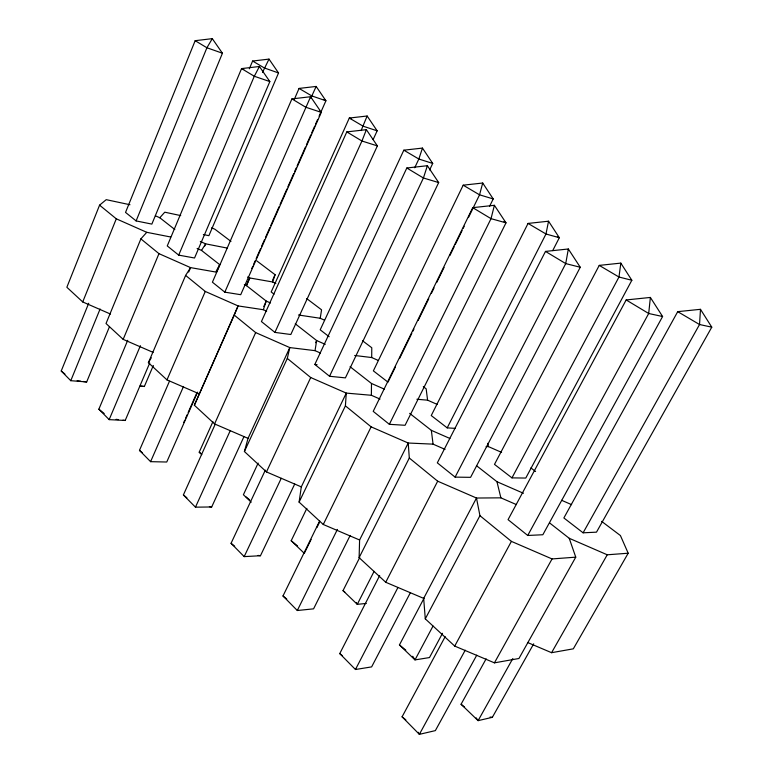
<?xml version="1.0" encoding="UTF-8"?>
<svg xmlns="http://www.w3.org/2000/svg" width="773" height="773" viewBox="0 0 773 773"><rect width="100%" height="100%" fill="white"/><g stroke="black" fill="none" stroke-linecap="round" stroke-linejoin="round"><path stroke-width="1.16" d="M380.007 399.071L371.378 395.283L371.484 383.476L350.053 366.702M378.19 360.411L371.697 357.541L371.774 347.744L362.527 340.758M549.622 522.944L569.218 538.288L575.759 557.159L518.944 658.49L494.43 662.848L454.717 646.083L425.285 618.854L423.672 598.379L385.727 582.262L359.116 557.652L359.6 539.998L408.231 443.026L433.064 444.146L445.055 449.384M700.483 309.316L699.536 324.515L583.103 532.81L563.875 517.958L677.718 311.654L700.483 309.316L711.778 327.172L596.485 532.162L583.103 532.81M359.6 539.998L323.269 524.49L299.103 502.121L345.405 405.854L346.275 393.099L310.717 377.533L287.305 358.421L289.798 347.589L255.66 332.583L234.258 315.113L238.084 305.915L263.332 309.712L266.637 311.171M650.373 297.441L648.692 313.5L527.737 535.467L508.064 519.659L626.169 299.953L650.373 297.441L662.596 316.515L542.849 534.742L527.737 535.467M620.816 263.11L618.97 277.024L511.968 477.878L494.488 464.38L599.239 265.39L620.816 263.11L631.841 280.27L525.766 478.062L511.968 477.878M299.103 502.121L301.306 486.884L346.275 393.099L371.378 395.283M320.38 353.01L315.026 350.652L316.65 340.545L295.257 323.8M324.544 320.186L320.215 318.263L321.568 309.818L306.572 298.494M568.339 248.983L565.73 263.593L455.113 477.125L437.325 462.843L545.487 251.418L568.339 248.983L580.252 267.255L470.593 477.337L455.113 477.125M548.55 221.204L545.98 233.997L447.2 427.875L431.247 415.555L528.056 223.426L548.55 221.204L559.323 237.717L552.714 250.597M494.391 205.299L491.029 218.662L389.36 424.319L373.214 411.352L472.738 207.657L494.391 205.299L505.996 222.837L405.081 425.285L389.36 424.319M395.399 366.991L387.988 382.152L373.369 370.866L463.182 185.182L482.71 183.027L479.55 194.825L468.438 217.571M301.306 486.884L266.463 471.926L244.403 451.529L248.036 438.349L289.798 347.589L315.026 350.652M427.382 165.712L423.42 177.993L329.549 376.277L314.824 364.45L406.82 168.002L427.382 165.712L438.678 182.563L345.405 377.871L329.549 376.277M329.163 336.738L320.196 329.81L403.825 150.184L422.464 148.087L418.831 159.025L414.724 167.76M263.332 309.712L266.231 301.074L246.519 285.643L244.326 284.677M247.582 277.014L249.718 277.961L272.647 281.971L275.082 274.705L256.82 260.907M366.383 129.671L361.938 141.005L274.917 332.4L261.429 321.558L346.797 131.903L366.383 129.671L377.369 145.894L290.822 334.506L274.917 332.4M274.048 294.175L271.188 291.962L349.309 118.047L367.136 116.008L361.117 130.56M129.97 204.739L106.23 199.666L99.572 205.164L66.855 287.266L82.721 301.943L110.51 314.06M82.721 301.943L116.288 218.817L99.572 205.164M109.495 326.67L86.673 381.949L70.778 380.693L61.222 371.001L88.702 303.248M195.163 40.689L125.535 212.411L136.116 220.914L151.856 224.102L222.44 53.221L212.295 38.65L195.163 40.689L206.913 47.762L222.44 53.221M70.778 380.693L100.094 308.997M136.116 220.914L206.913 47.762L212.295 38.65M170.688 237.002L146.754 232.315L140.879 238.886L106.027 323.51L123.168 339.366L153.122 352.382M246.519 285.643L249.718 277.961L246.326 285.643M123.168 339.366L158.967 253.65L140.879 238.886M149.73 362.991L125.197 420.473L109.157 419.633L98.867 409.188L127.719 340.323M249.331 68.816L252.607 61.038L269.014 59.106L278.541 72.962L208.894 235.668L203.357 234.548M248.036 438.349L214.565 423.923L194.361 405.226L238.084 305.915L205.27 291.45L185.626 275.41L190.564 267.622L215.754 272.028L219.725 264.666L201.502 250.404L197.105 248.452M109.157 419.633L140.415 345.676M178.698 255.119L254.298 76.256L259.428 66.497L269.845 81.58L194.535 258.008L178.698 255.119L167.258 245.93L241.553 68.594L259.428 66.497M262.511 72.411L269.014 59.106M199.173 393.824L166.978 379.891L148.397 362.701L185.626 275.41M188.68 272.048L190.564 267.622L158.967 253.65M139.865 386.133L144.348 386.481L153.334 365.503M204.71 246.075L205.666 243.853L227.417 248.114M166.978 379.891L205.27 291.45M216.382 272.386L219.725 264.666M197.637 392.124L166.746 462.022L150.59 461.665L139.469 450.379L169.461 381.224M291.923 98.896L212.411 282.193L224.808 292.155L240.712 294.697L321.307 112.365L310.611 96.731L291.923 98.896L305.779 107.234L321.307 112.365L319.326 111.177M294.281 99.437L299.064 88.422L316.157 86.441L325.916 100.761L319.085 116.211M150.59 461.665L183.52 386.452M224.808 292.155L310.611 96.731M310.833 98.132L316.157 86.441M183.771 422.406L184.747 420.203M185.723 418L187.182 414.695M188.158 412.492L196.429 393.757M251.795 268.482L252.771 266.279M253.747 264.076L255.206 260.762M256.182 258.559L260.569 248.626M261.545 246.413L264.472 239.794M265.448 237.591L269.835 227.658M270.811 225.455L279.101 206.691M280.077 204.487L286.899 189.037M287.875 186.834L293.73 173.587M294.706 171.384L296.165 168.07M297.141 165.866L305.432 147.102M306.408 144.899L310.794 134.966M311.77 132.763L314.698 126.134M315.674 123.931L317.626 119.515M194.361 405.226L234.258 315.113M272.627 280.184L275.082 274.705M263.786 306.533L266.231 301.074L270.521 302.977M201.792 454.679L199.212 452.186L212.923 421.652M214.565 423.923L255.66 332.583M243.862 436.861L211.696 506.962L195.453 507.175L183.385 494.942L215.107 424.464M195.453 507.175L230.315 430.493M373.137 139.584L377.147 130.821L367.136 116.008M244.403 451.529L287.305 358.421M258.143 463.085L243.408 494.73L251.186 502.218M315.635 342.71L316.65 340.545L325.249 344.343M294.706 484.043L260.462 555.729L244.181 556.618L231.059 543.303L265.332 470.129M266.463 471.926L310.717 377.533M244.181 556.618L281.246 478.323M429.624 169.963L432.716 163.432L422.464 148.087M311.132 539.399L304.311 553.352L291.199 540.733L306.852 508.363M350.159 535.447L313.577 608.844L297.305 610.515L282.986 595.983L319.684 520.896M316.901 527.601L319.52 522.229M399.631 358.334L411.806 333.424M412.869 331.259L413.922 329.095M418.154 320.437L428.744 298.774M431.392 293.363L434.03 287.952M436.677 282.531L444.089 267.381M449.915 255.467L454.147 246.8M455.2 244.635L462.09 230.557M463.143 228.393L464.206 226.228M323.269 524.49L371.117 426.851L345.405 405.854M489.493 206.488L493.213 198.932L482.71 183.027M297.305 610.515L337.405 529.408M359.116 557.652L409.304 458.022L408.231 443.026L371.117 426.851M366.296 603.423L357.281 604.351L343.028 590.63L359.735 557.478M374.093 571.353L357.281 604.351L356.314 602.544M410.444 592.543L371.629 666.896L355.454 669.505L339.753 653.581L379.669 575.566M385.727 582.262L437.682 481.193L409.304 458.022M355.454 669.505L397.95 587.48M423.672 598.379L476.487 498.034L500.875 497.841L516.335 504.566M442.514 633.28L429.488 657.562L414.995 659.9L399.438 644.933L424.039 598.205M425.285 618.854L479.936 515.678L476.487 498.034L437.682 481.193M433.015 626.062L414.995 659.9L412.734 656.277M476.767 655.166L435.354 730.62L419.372 734.35L402.086 716.813L445.171 636.652M454.717 646.083L511.407 541.38L479.936 515.678M465.23 650.19L419.372 734.35L418.309 732.292M533.689 643.832L492.353 717.325L478.101 720.649L461.066 704.251L486.13 658.838M494.43 662.848L552.057 558.937L575.759 557.159M512.808 658.557L478.101 720.649L476.168 717.837M527.505 642.469L551.574 652.692L607.24 554.792L628.188 553.217L620.419 535.554L601.626 521.36M628.188 553.217L573.324 648.827L551.574 652.692M148.397 362.701L151.295 357.773M201.502 250.404L205.666 243.853L200.304 241.466M155.383 215.783L159.798 217.744L164.775 212.189L180.727 215.599M486.13 446.523L488.468 446.63L501.59 452.379M447.2 427.875L455.413 428.377M416.898 399.245L427.585 400.172L437.363 404.482M314.824 364.45L317.085 364.701M354.672 355.474L371.697 357.541M140.928 386.056L144.348 386.481M77.145 380.751L80.721 381.195M83.098 381.495L86.673 381.949M116.076 419.324L118.356 419.613M122.917 420.183L125.197 420.473M209.406 506.673L211.696 506.962M258.076 555.429L260.462 555.729M490.092 717.035L492.353 717.325M298.465 314.998L320.215 318.263M662.596 316.515L648.692 313.5L626.169 299.953M711.778 327.172L699.536 324.515L677.718 311.654M580.252 267.255L565.73 263.593L545.487 251.418M631.841 280.27L618.97 277.024L599.239 265.39M438.678 182.563L423.42 177.993L406.82 168.002M493.213 198.932L479.55 194.825L463.182 185.182M377.369 145.894L361.938 141.005L346.797 131.903M432.716 163.432L418.831 159.025L403.825 150.184M377.147 130.821L363.107 126.183L349.309 118.047L351.473 118.771M269.845 81.58L254.298 76.256L241.553 68.594L243.775 69.357M278.541 72.962L264.395 67.985L252.607 61.038M511.407 541.38L552.057 558.937M569.218 538.288L607.24 554.792M561.681 500.324L571.605 504.653M476.487 465.684L496.971 481.724L523.447 493.271M409.661 413.371L431.344 430.348L449.896 438.465M371.484 383.476L384.461 389.186M272.647 281.971L275.893 283.42M116.288 218.817L146.754 232.315M211.647 227.803L214.933 229.262L230.972 241.389M323.955 99.611L325.916 100.761L311.799 95.929L299.064 88.422M557.343 236.548L559.323 237.717L545.98 233.997L528.056 223.426M503.967 221.629L505.996 222.837L491.029 218.662L472.738 207.657M423.285 386.645L426.165 388.829L427.585 400.172M530.877 467.916L535.602 471.491M159.798 217.744L174.814 229.504M402.086 716.813L405.844 719.847M339.753 653.581L342.478 655.784M282.986 595.983L286.735 599.027M183.385 494.942L186.892 497.793M231.059 543.303L234.683 546.25M98.867 409.188L104.181 413.536M139.469 450.379L142.203 452.62M399.438 644.933L405.806 650.151M61.222 371.001L64.942 374.045M461.066 704.251L464.583 707.131M291.199 540.733L297.624 546.018M343.028 590.63L344.787 592.07M199.212 452.186L200.932 453.606M246.075 496.933L249.64 499.86M487.676 443.344L488.468 446.63M496.971 481.724L500.875 497.841M431.344 430.348L433.064 444.146"/></g></svg>
